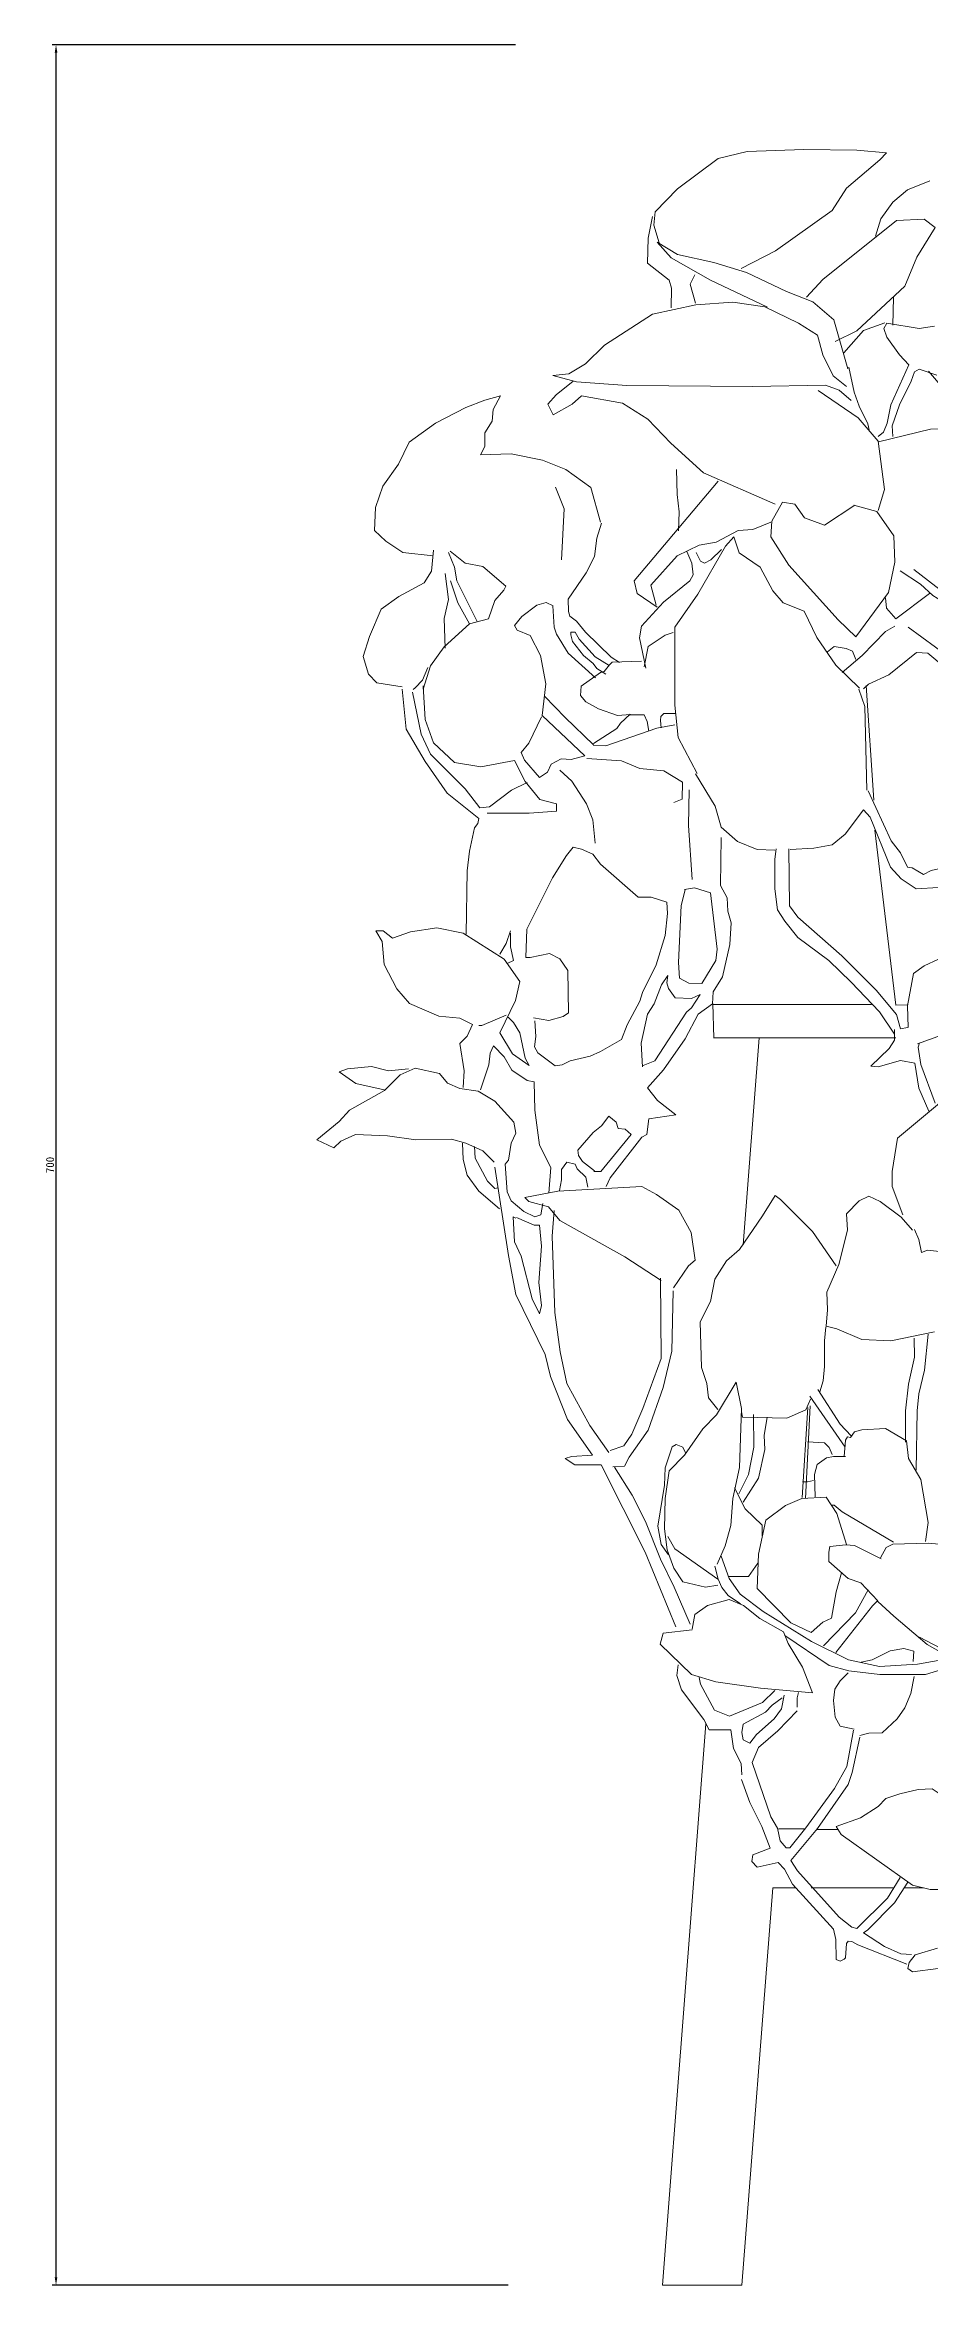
# Model space of a CAD drawing. Header units: millimetres. Extents: x -63086 to 83971, y -129912 to 13382.
# Drawn here: x 48321 to 48597, y -40443 to -39743 of the extents above; entities that cross this region are included whole.
import ezdxf

# ---------------------------------------------------------------- set-up
doc = ezdxf.new("R2010")
doc.units = ezdxf.units.MM
doc.layers.get('0').update_dxf_attribs({"lineweight": 0})
doc.layers.add('観葉植物', color=92, linetype='Continuous', lineweight=9)
doc.styles.get("Standard").update_dxf_attribs({"font": 'MS Mincho.ttf'})
doc.dimstyles.new('ISO-25', dxfattribs={"dimtxt": 2.5, "dimasz": 2.5, "dimexe": 1.25, "dimexo": 0.625, "dimtad": 1, "dimtxsty": 'Standard', "dimcen": 2.5, "dimadec": 0, "dimazin": 0, "dimtfac": 1, "dimtmove": 0, "dimatfit": 3, "dimfxl": 1, "dimarcsym": 0})

# ---------------------------------------------------------------- blocks, each defined once
blk = doc.blocks.new('*D1044')
at = {"layer": 'Defpoints', "color": 0, "ltscale": 10, "transparency": 16777216}
for p in [(48324.22, -39742.64), (48468.47, -39742.64), (48466.1, -40442.64)]:
    blk.add_point(p, dxfattribs=at)
at = {"layer": '観葉植物', "color": 0, "lineweight": -2, "ltscale": 10, "transparency": 16777216}
for p, q in [((48467.84, -39742.64), (48322.97, -39742.64)), ((48324.22, -40440.14), (48324.22, -39745.14)), ((48465.48, -40442.64), (48322.97, -40442.64))]:
    blk.add_line(p, q, dxfattribs=at)
at = {"layer": '観葉植物', "color": 0, "ltscale": 10, "transparency": 16777216}
for points in [[(48323.8, -39745.14), (48324.64, -39745.14), (48324.22, -39742.64)], [(48323.8, -40440.14), (48324.64, -40440.14), (48324.22, -40442.64)]]:
    blk.add_solid(points, dxfattribs=at)
at = {"layer": '観葉植物', "color": 0, "ltscale": 10, "transparency": 16777216, "insert": (48322.35, -40092.64), "char_height": 2.5, "attachment_point": 5, "rotation": 90}
blk.add_mtext('700', dxfattribs=at)
blk = doc.blocks.new('ポトス2（CAD素材.com）')
at = {"color": 0, "linetype": 'ByBlock', "lineweight": -2}
blk.add_line((-225.79, 389.74), (-230.81, 325.09), dxfattribs=at)
for points in [[(-231.4, 630.13), (-220.72, 635.68), (-203.06, 648.2), (-198.54, 655.19), (-188.07, 664.02), (-186.01, 666.28), (-195.25, 667.1), (-211.89, 667.3), (-229.55, 666.69), (-238.59, 664.43), (-251.32, 654.98), (-258.3, 647.79), (-258.71, 643.69), (-257.07, 638.14)], [(-189.44, 640.21), (-187.76, 645.59), (-184.06, 650.81), (-179.51, 654.68), (-172.44, 657.54)], [(-259.12, 646.36), (-260.56, 639.58), (-260.77, 631.78), (-253.99, 626.44), (-253.17, 623.97), (-253.37, 617.81)], [(-202.03, 607.34), (-195.25, 610.62), (-180.26, 624.59), (-176.57, 633.62), (-170.82, 642.87), (-174.31, 645.53), (-182.93, 645.12), (-205.93, 626.64), (-211.07, 621.1)], [(-198.13, 598.71), (-202.44, 614.11), (-209.01, 619.66), (-217.23, 622.94), (-229.76, 628.9), (-240.02, 631.98), (-251.32, 634.44), (-257.69, 638.35), (-253.37, 633.42), (-241.05, 626.44), (-223.18, 618.02)], [(-245.77, 619.25), (-247.42, 625.2), (-245.98, 628.08)], [(-197.09, 588.87), (-200.82, 592.08), (-205.05, 593.62), (-227.9, 593.24), (-267.18, 593.5), (-282.96, 594.65), (-290.28, 596.7), (-285.27, 597.22), (-280.14, 600.3), (-274.11, 606.2), (-259.15, 615.85), (-245.6, 618.73), (-234.1, 619.55), (-224.04, 618.11), (-213.56, 612.98), (-207.61, 609.28), (-205.96, 603.12), (-202.68, 596.55), (-198.57, 593.26)], [(-184.09, 612.38), (-183.88, 621)], [(-199.34, 603.75), (-193.24, 610.7), (-186.51, 613.11)], [(-184, 577.58), (-184.26, 580.92), (-181.95, 587.46), (-178.36, 594.91), (-177.33, 597.86), (-175.79, 598.63), (-170.27, 596.83)], [(-171.04, 612.11), (-175.79, 611.34), (-185.93, 613.01), (-186.83, 611.34), (-185.93, 608.64), (-181.95, 603.12), (-179, 600.04), (-184.64, 587.46), (-185.8, 581.82), (-186.95, 578.99), (-188.62, 577.58)], [(-197.77, 599.23), (-196.09, 591.49), (-194.57, 587.11), (-191.88, 581.56), (-191.38, 579.2)], [(-166.81, 580.38), (-166.81, 587.79), (-167.98, 592.33), (-172.86, 598.05)], [(-275.43, 550.88), (-278.38, 561.72), (-286.27, 567.3), (-293.5, 570.26), (-303.36, 572.23), (-312.89, 571.91), (-311.57, 574.53), (-311.57, 578.81), (-309.27, 582.42), (-308.94, 586.03), (-306.64, 590.31), (-311.57, 588.99), (-317.49, 586.69), (-327.01, 581.76), (-335.23, 575.85), (-338.52, 568.95), (-343.44, 562.05), (-345.74, 555.48), (-346.07, 548.25), (-342.46, 544.96), (-337.2, 541.35), (-327.67, 540.36)], [(-220.87, 556.46), (-243.21, 566.31), (-253.4, 575.51), (-260.63, 583.07), (-268.52, 588), (-281.33, 590.3), (-284.29, 587.67), (-290.2, 584.39), (-291.85, 587.67), (-289.22, 590.63), (-283.96, 594.9)], [(-188.67, 554.48), (-186.7, 561.06), (-188.67, 576.17), (-194.91, 583.4), (-207.4, 591.94)], [(-188.5, 575.91), (-172.32, 579.89), (-165.01, 580.15), (-156.66, 574.88), (-146.65, 562.82), (-146.01, 557.81), (-147.04, 554.09)], [(-251.04, 548.16), (-250.83, 554.12), (-251.45, 559.45), (-251.66, 567.26)], [(-287.61, 539.05), (-286.77, 555.04), (-289.46, 561.77)], [(-257.67, 524.25), (-263.92, 528.53), (-264.9, 532.47), (-238.61, 563.69)], [(-196.23, 556.13), (-189, 554.16), (-183.74, 546.6), (-183.41, 538.38), (-185.38, 528.86), (-195.57, 515.05), (-201.16, 520.31), (-216.6, 537.4), (-222.19, 546.27), (-221.86, 551.2), (-218.57, 557.11), (-214.63, 556.46), (-211.67, 552.18), (-205.43, 549.88), (-195.9, 556.13)], [(-275.13, 550.51), (-276.54, 545.89), (-277.31, 540.12), (-279.88, 534.98), (-285.52, 526.77), (-285.4, 522.92), (-285.01, 521.5), (-282.96, 519.96), (-280.13, 516.5), (-272.05, 508.67), (-269.48, 507)], [(-258, 524.91), (-259.64, 531.16), (-251.43, 540.36), (-244.53, 543.64), (-239.27, 544.63), (-232.37, 548.24), (-227.77, 548.57), (-222.19, 550.87)], [(-194.48, 498.99), (-201.87, 506.18), (-207.83, 514.81), (-211.73, 523.02), (-218.3, 525.69), (-221.59, 529.39), (-225.49, 536.78), (-232.06, 541.3), (-233.71, 546.23), (-236.38, 543.35), (-245, 528.36), (-252.19, 518.09), (-252.19, 493.66), (-251.16, 483.59), (-245.21, 472.3)], [(-337.42, 499.36), (-345.31, 500.68), (-347.93, 503.31), (-349.58, 508.89), (-347.61, 515.14), (-343.99, 523.68), (-338.41, 527.62), (-330.52, 531.89), (-328.22, 535.51), (-327.56, 542.08)], [(-322.96, 541.42), (-320.99, 536.82), (-320.33, 532.55), (-313.93, 519.78)], [(-322.41, 541.75), (-317.68, 538.06), (-312.14, 537.03), (-304.95, 530.87), (-305.57, 529.64), (-308.44, 526.35), (-310.45, 520.6), (-316.39, 519.08)], [(-261.29, 505.2), (-263.26, 514.73), (-262.6, 518.34), (-255.7, 525.9), (-247.49, 532.47), (-246.5, 534.44), (-246.83, 538.06), (-248.47, 541.67)], [(-237.63, 542.33), (-240.91, 539.04), (-242.89, 538.06), (-244.2, 538.71), (-245.51, 541.34)], [(-322.3, 532.55), (-320, 525.65), (-316.39, 519.08), (-324.28, 511.85), (-328.55, 505.94), (-330.85, 498.71)], [(-323.95, 534.85), (-322.96, 526.64), (-324.28, 520.72), (-323.95, 511.52)], [(-181.81, 535.63), (-175.39, 531.52), (-171.54, 527.93), (-163.46, 522.92), (-152.55, 513.17)], [(-130.09, 534.48), (-135.73, 530.11), (-148.83, 516.51), (-150.24, 515.61), (-151.91, 516.25), (-177.45, 536.02)], [(-290.16, 524.71), (-292.42, 525.73), (-295.3, 524.91), (-300.02, 521.42), (-302.28, 518.55), (-301.46, 517.11), (-297.35, 515.46), (-294.15, 509.22), (-292.5, 500.34), (-293.66, 490.41), (-280.31, 477.88), (-284.62, 476.65), (-287.7, 476.86), (-290.78, 475.21), (-292.01, 472.75), (-294.48, 471.11), (-299.2, 476.44), (-300.23, 478.91), (-297.76, 481.78), (-293.86, 490)], [(-172.57, 528.53), (-183.08, 520.64), (-186.04, 523.93), (-186.37, 527.21)], [(-290.27, 524.71), (-289.89, 518.04), (-289.12, 515.86), (-285.52, 509.95), (-276.92, 502.25)], [(-199.84, 503.88), (-193.6, 509.14), (-186.37, 516.7), (-183.41, 518.34)], [(-152.42, 512.91), (-152.68, 509.58), (-159.22, 505.08), (-160.51, 504.7), (-164.23, 506.24), (-166.41, 508.68), (-179.25, 518.05)], [(-272.69, 506.1), (-277.05, 508.8), (-282.06, 514.32), (-283.34, 516.5), (-284.63, 516.5), (-284.63, 515.6), (-284.11, 513.55), (-280.77, 509.18), (-277.69, 506.74), (-276.54, 505.08), (-273.71, 503.41)], [(-261.72, 505.65), (-260.49, 512.01), (-255.15, 515.51), (-252.68, 516.33)], [(-204.42, 510.37), (-202.37, 512.01), (-198.67, 511.4), (-196.62, 510.58), (-195.59, 507.91)], [(-329.39, 505.4), (-331.03, 501.5), (-333.29, 499.04), (-333.91, 498.62)], [(-262.61, 507.41), (-271.75, 507.09), (-272.64, 506.29), (-274.24, 504.21), (-275.44, 503.88), (-281.46, 499.63), (-281.62, 496.66), (-280.02, 494.74), (-276, 492.57), (-270.07, 490.49), (-266.06, 490.73)], [(-165.51, 475.82), (-163.33, 486.21), (-162.94, 501.36), (-173.08, 509.96), (-176.68, 510.09), (-185.28, 503.16), (-191.7, 500.21), (-193.24, 498.79)], [(-317.38, 422.15), (-317.05, 441.86), (-316.39, 448.1), (-314.75, 455.33), (-313.76, 456.65), (-313.43, 458.29), (-323.29, 466.18), (-330.19, 476.03), (-336.11, 486.22), (-337.42, 498.71)], [(-334.13, 497.72), (-331.5, 484.58), (-328.55, 478.33), (-317.7, 467.49), (-313.1, 461.58), (-310.15, 461.9), (-303.25, 467.16), (-298.32, 469.46)], [(-310.8, 459.93), (-297.66, 459.93), (-289.12, 460.59), (-289.12, 462.89), (-294.37, 464.2), (-298.97, 469.79), (-302.26, 476.36), (-312.78, 474.39), (-320.99, 475.71), (-327.56, 481.95), (-330.19, 489.18), (-330.85, 499.69)], [(-194.65, 498.67), (-192.85, 493.27), (-192.21, 467.09)], [(-189.95, 463.98), (-192.37, 499.79)], [(-292.88, 496.51), (-286.49, 489.83), (-277.62, 481.29)], [(-266.17, 490.91), (-269.12, 488.09), (-270.28, 486.42), (-277.6, 481.67)], [(-260.27, 485.52), (-260.78, 488.6), (-261.81, 490.66), (-266.81, 490.66)], [(-252.05, 491.04), (-255.65, 491.04), (-256.55, 490.14), (-256.67, 488.86), (-256.42, 486.55)], [(-252.18, 487.49), (-257.83, 486.47), (-273.75, 480.95), (-277.6, 481.08)], [(-279.65, 476.97), (-268.87, 476.33), (-263.09, 473.89), (-255.65, 473.12), (-249.74, 469.65), (-249.87, 464.26), (-252.44, 463.23)], [(-288.12, 473.37), (-284.4, 469.91), (-279.78, 462.85), (-277.85, 457.84), (-277.08, 450.53)], [(-245.75, 472.22), (-239.59, 462.15), (-237.74, 455.58), (-232.61, 451.06), (-226.45, 448.6), (-220.9, 448.39)], [(-191.74, 466.88), (-184.55, 451.27), (-181.68, 447.57), (-179.42, 443.06), (-177.98, 442.85), (-174.49, 440.8), (-172.02, 442.03), (-167.5, 443.06), (-167.71, 451.48), (-165.45, 475.5)], [(-247.69, 467.21), (-247.95, 456.05), (-246.79, 439.23)], [(-166.68, 439.36), (-169.76, 436.69), (-176.75, 436.28), (-181.47, 439.36), (-184.76, 443.06), (-191.12, 458.66), (-193.18, 460.92), (-198.93, 453.32), (-203.03, 450.04), (-208.78, 449.01), (-216.18, 448.6)], [(-295.92, 395.03), (-295.6, 390.13), (-296, 386.93), (-295.04, 385), (-289.59, 380.99), (-287.34, 381.31), (-284.85, 382.59), (-278.6, 384.04), (-275.39, 385.48), (-268.81, 389.17), (-267.04, 393.82), (-263.11, 401.2), (-262.31, 403.85), (-258.06, 412.52), (-255.25, 421.74), (-254.45, 428.56), (-254.69, 432.17), (-259.57, 433.71), (-263.68, 433.71), (-275.38, 444), (-277.84, 447.08), (-281.33, 448.73), (-284, 449.34), (-286.05, 446.67), (-290.37, 439.69), (-298.38, 423.67), (-298.79, 414.84), (-297.35, 414.84), (-291.36, 416.09), (-288.11, 414.43), (-285.64, 410.73), (-285.44, 397.59), (-287.08, 396.36), (-291.6, 395.13), (-296.32, 395.95)], [(-273.63, 343.29), (-272.39, 345.96), (-262.54, 358.7), (-260.89, 359.52), (-260.28, 364.45), (-251.86, 365.68), (-257.61, 370.2), (-260.69, 374.1), (-255.76, 379.75), (-248.99, 389.38), (-244.87, 397.1), (-240.36, 400.39), (-240.15, 404.08), (-237.28, 408.81), (-235.02, 418.87), (-234.61, 425.65), (-235.63, 429.34), (-235.84, 433.45), (-237.89, 437.35), (-237.69, 452.34)], [(-183.52, 390.89), (-188.25, 397.87), (-197.08, 407.12), (-204.06, 413.89), (-213.71, 421.08), (-217.82, 426.22), (-220.08, 429.71), (-220.9, 436.28), (-220.9, 445.52), (-220.49, 448.81)], [(-216.59, 448.81), (-216.38, 430.94), (-213.71, 427.45), (-199.95, 415.33), (-189.27, 404.65), (-182.91, 397.05), (-181.68, 392.53), (-179.42, 392.95)], [(-179.58, 400.08), (-183.11, 399.91), (-189.68, 454.61)], [(-249.13, 436.07), (-246.05, 436.59), (-241.04, 435.05), (-238.99, 417.46), (-239.37, 413.87), (-243.74, 406.68), (-247.85, 406.81), (-250.67, 408.35), (-251.05, 413.23), (-250.16, 431.07), (-249, 435.95)], [(-318.36, 374.17), (-318.03, 379.43), (-319.35, 387.97), (-317.05, 390.27), (-315.4, 393.89), (-319.35, 395.86), (-325.92, 396.52), (-335.12, 400.46), (-339.06, 405.06), (-343.01, 412.62), (-343.66, 419.85), (-345.63, 423.13), (-343.33, 423.13), (-340.38, 420.83), (-334.79, 422.8), (-326.58, 424.12), (-318.36, 422.47), (-305.55, 414.26), (-300.62, 407.36), (-301.93, 401.44), (-306.86, 391.26), (-302.92, 384.69), (-297.66, 381.07), (-298.97, 383.37), (-300.62, 391.26), (-302.59, 394.54), (-304.23, 396.19)], [(-303.58, 423.13), (-304.89, 419.19), (-306.86, 415.9)], [(-303.58, 422.47), (-303.58, 418.2), (-302.59, 413.93), (-304.56, 412.95)], [(-179.21, 392.95), (-179.42, 399.72), (-177.57, 409.79), (-174.28, 412.25), (-169.76, 414.3), (-165.45, 412.66), (-163.19, 409.58), (-162.78, 408.14), (-159.29, 405.47), (-158.47, 400.95), (-159.08, 396.64), (-165.45, 394.59), (-166.27, 391.51), (-176.34, 387.81)], [(-262.33, 380.67), (-262.74, 388.06), (-260.69, 397.1), (-258.63, 400.39), (-256.37, 406.34), (-254.32, 409.22), (-254.73, 406.96), (-254.12, 405.11), (-252.06, 402.23), (-246.93, 402.03), (-244.26, 403.26), (-246.93, 399.15), (-248.57, 397.72), (-258.43, 382.52), (-262.12, 381.08)], [(-240.29, 400.41), (-240.02, 389.64)], [(-240.16, 400.18), (-190.68, 400.18)], [(-313.43, 393.56), (-312.45, 393.56), (-304.89, 396.84)], [(-183.52, 392.33), (-183.52, 389.04), (-185.17, 386.37), (-190.92, 380.83), (-188.66, 380.62), (-181.68, 382.68), (-177.16, 381.86), (-175.92, 374.05), (-172.84, 366.86)], [(-291.59, 341.24), (-290.97, 349.25), (-294.46, 356.24), (-295.9, 367.12), (-296.11, 375.95), (-298.37, 376.36), (-303.09, 379.65), (-305.55, 383.75), (-308.84, 387.25), (-309.87, 384.99), (-310.28, 381.29), (-312.95, 373.49)], [(-240, 389.74), (-183.11, 389.74)], [(-170.79, 369.33), (-175.31, 381.45), (-176.13, 386.78), (-175.72, 388.22)], [(-293.46, 337.96), (-294.08, 334.46), (-295.93, 333.85), (-299.42, 335.49), (-303.32, 338.78), (-304.55, 341.65), (-305.17, 350.28), (-304.14, 351.51), (-303.32, 356.85), (-301.88, 359.93), (-302.5, 363.42), (-308.46, 369.99), (-313.59, 373.07), (-319.34, 373.89), (-323.24, 375.54), (-325.71, 378.62), (-333.31, 380.26), (-338.03, 378.21), (-342.96, 373.28), (-353.84, 367.12), (-357.13, 363.63), (-364.11, 357.88), (-358.77, 355.41), (-356.51, 357.46), (-351.99, 359.52), (-341.93, 359.11), (-333.1, 357.88), (-322.01, 358.08), (-317.49, 356.85), (-312.15, 354.38), (-308.66, 350.89)], [(-343.01, 373.51), (-351.88, 375.49), (-357.13, 379.1), (-354.51, 380.09), (-346.95, 380.74), (-341.69, 379.43), (-335.45, 380.09)], [(-277.32, 348.22), (-281.02, 351.1), (-282.25, 352.95), (-282.46, 354.59), (-277.73, 360.13), (-275.06, 362.19), (-272.8, 365.27), (-270.55, 363.42), (-269.93, 361.37), (-267.67, 361.16), (-265.82, 359.52), (-275.27, 348.02), (-277.53, 348.02)], [(-180.93, 334.44), (-184.21, 343.32), (-184.21, 347.92), (-182.57, 358.43), (-169.43, 369.27), (-163.84, 370.92), (-156.94, 369.27), (-148.07, 365.99), (-143.8, 365.33), (-137.88, 362.37), (-129.01, 362.37), (-133.94, 356.46), (-138.87, 352.84), (-142.48, 347.59), (-148.53, 340.6), (-154.64, 336.09), (-160.23, 330.17), (-164.5, 326.56)], [(-307.02, 336.31), (-313.38, 341.86), (-317.08, 346.79), (-318.31, 351.71), (-318.52, 356.85)], [(-314.82, 355.82), (-314.62, 352.13), (-310.71, 344.94), (-308.46, 342.68), (-307.43, 342.88)], [(-288.21, 342.06), (-287.59, 345.35), (-287.59, 348.63), (-285.95, 350.89), (-283.28, 350.28), (-282.66, 348.84), (-279.99, 346.17), (-279.38, 343.09)], [(-251.91, 205.73), (-261.43, 229.06), (-275.23, 256.33), (-283.45, 256.33), (-286.41, 258.3), (-284.44, 258.96), (-277.86, 259.29), (-285.75, 270.46), (-291.01, 283.93), (-292.65, 290.83), (-301.85, 309.56), (-304.15, 321.72), (-308.42, 349.32)], [(-256.5, 313.93), (-267.79, 321.32), (-288.12, 332.62), (-291.62, 336.93), (-297.78, 338.57), (-299.01, 339.8), (-288.74, 341.86), (-262.45, 343.29), (-257.94, 340.83), (-250.95, 335.9), (-247.05, 328.92), (-245.82, 320.29), (-247.87, 318.45), (-252.6, 311.67)], [(-238.74, 273.64), (-241.69, 277.23), (-242.21, 281.73), (-243.88, 286.73), (-244.26, 300.98), (-241.05, 307.4), (-239.64, 314.33), (-236.05, 320.1), (-231.94, 323.57), (-224.74, 334.12), (-220.84, 340.49), (-219.19, 339.25), (-209.13, 329.19), (-201.74, 318.51)], [(-177.94, 329.6), (-181.43, 333.71), (-188, 338.64), (-191.5, 340.28), (-194.58, 338.84), (-198.48, 334.74), (-198.27, 329.6), (-200.94, 318.92), (-204.64, 310.3), (-204.43, 304.75), (-204.84, 299.62), (-201.56, 298.8), (-193.75, 295.51), (-184.72, 295.1), (-171.05, 297.83)], [(-166.65, 322.62), (-173.22, 323.44), (-175.07, 322.62), (-175.89, 326.73), (-177.33, 329.81)], [(-301.68, 333.64), (-296.13, 331.18), (-294.49, 331.18), (-293.87, 324.61), (-294.7, 313.31), (-293.87, 306.12), (-294.49, 303.45), (-296.75, 308.18), (-300.24, 321.53), (-302.29, 326.04), (-302.71, 333.85), (-301.88, 333.44)], [(-272.83, 260.19), (-278.79, 268.61), (-285.98, 281.76), (-288.03, 291.61), (-289.67, 303.94), (-290.49, 327.76), (-289.88, 335.77)], [(-256.61, 314.61), (-256.4, 289.56), (-262.15, 273.95), (-265.64, 265.94), (-268.11, 262.25), (-272.42, 260.81)], [(-271.6, 255.67), (-267.9, 255.88), (-266.47, 258.75), (-260.51, 267.17), (-255.79, 280.52), (-253.12, 291.82), (-252.71, 310.71)], [(-206.87, 279.08), (-205.85, 282.57), (-205.43, 287.09), (-205.43, 295.1), (-205.02, 299.41)], [(-177.36, 295.91), (-177.23, 290), (-179.15, 281.53), (-180.05, 273.19), (-180.05, 263.43)], [(-176.71, 254.7), (-176.46, 273.19), (-175.94, 278.45), (-174.15, 285.89), (-172.99, 297.19)], [(-238.74, 218.71), (-242.64, 218.09), (-249.63, 219.73), (-252.5, 224.05), (-254.55, 229.8), (-255.38, 236.37), (-255.17, 245.82), (-253.94, 254.44), (-249.21, 259.37), (-243.46, 267.59), (-239.15, 271.9), (-233.02, 282.14), (-231.35, 273.95), (-231.96, 255.47), (-234.02, 245.82), (-234.63, 237.4), (-236.48, 231.03), (-238.95, 225.28)], [(-209.73, 276.85), (-211.27, 273.51), (-217.18, 270.94), (-231.04, 271.2), (-231.3, 272.87)], [(-210.63, 274.19), (-212.42, 246.08)], [(-211.31, 245.85), (-209.93, 274.8)], [(-198.96, 261.81), (-209.97, 277.77)], [(-197.11, 265.42), (-200.56, 269.03), (-207.5, 279.83)], [(-227.57, 272.01), (-227.44, 261.87), (-229.11, 253.27), (-232.19, 247.24)], [(-230.78, 244.67), (-226.03, 252.12), (-224.1, 261.1), (-224.23, 265.47), (-223.33, 271.24)], [(-199.29, 258.88), (-198.88, 264.01), (-198.26, 265.04), (-197.24, 264.84), (-196, 266.68), (-193.74, 267.3), (-186.35, 267.71), (-179.78, 263.81), (-179.16, 258.26), (-175.26, 251.69), (-173, 238.34), (-173.82, 232.39)], [(-248.77, 259.9), (-249.66, 261.82), (-251.72, 262.72), (-253, 261.95), (-255.18, 255.41), (-255.44, 250.01), (-257.49, 237.18), (-256.47, 231.4), (-254.16, 228.19)], [(-210.75, 263.54), (-205.36, 263.16), (-203.95, 261.74), (-203.05, 259.56)], [(-247.41, 206.55), (-252.34, 218.05), (-256.65, 226.88), (-261.37, 238.59), (-265.48, 246.8), (-271.02, 255.63)], [(-208.33, 246.35), (-208.53, 253.33), (-207.71, 256.42), (-204.83, 258.47), (-202.58, 258.88), (-198.88, 258.88)], [(-233.53, 249.14), (-230.25, 242.57), (-224.91, 237.43), (-224.91, 234.15)], [(-200.13, 222.61), (-201.77, 216.65), (-203.21, 208.44), (-205.88, 207.21), (-209.58, 203.92), (-215.95, 207), (-226.42, 217.68), (-226.01, 228.36), (-223.75, 239.04), (-217.59, 243.56), (-212.45, 245.82), (-204.86, 246.23), (-201.57, 241.09), (-198.49, 231.44)], [(-212.29, 250.96), (-210.75, 250.96), (-208.83, 251.47)], [(-183.89, 232.18), (-199.91, 241.63), (-202.37, 243.68), (-202.99, 243.68)], [(-238.75, 220.62), (-252.23, 230.12), (-254.41, 233.97)], [(-187.67, 227), (-196.01, 231.1), (-198.71, 231.36), (-203.71, 230.85), (-204.1, 229.05), (-204.1, 226.1), (-198.06, 220.83), (-194.08, 219.42), (-188.69, 213.78)], [(-187.92, 227.25), (-186.13, 230.46), (-184.07, 231.49), (-173.03, 231.87), (-167.13, 231.36), (-165.08, 228.79), (-163.66, 224.94), (-164.69, 218.78), (-167.9, 209.67), (-169.06, 205.05), (-169.18, 199.01), (-175.73, 202.48)], [(-231.69, 212.88), (-235.54, 215.44), (-237.47, 218.01), (-238.62, 220.58), (-239.65, 224.69)], [(-237.71, 227.79), (-235.24, 220.81), (-231.75, 215.88), (-224.56, 210.54), (-209.43, 201.17), (-197.88, 195.39), (-188.21, 193.29), (-176.33, 194.01), (-169.93, 195.14)], [(-235.38, 221.38), (-229.12, 221.38), (-226.24, 225.63)], [(-191.77, 217.24), (-195.75, 210.05), (-205.77, 199.78)], [(-135.04, 219.81), (-143.9, 209.92), (-153.78, 201.32), (-160.2, 197.6), (-162.64, 195.29), (-166.87, 196.58), (-173.29, 200.17), (-183.69, 209.03), (-188.69, 213.65)], [(-246.74, 204.99), (-245.92, 209.51), (-242.02, 212.39), (-235.24, 214.23), (-230.72, 212.39), (-225.59, 208.28), (-218.2, 204.17), (-216.76, 200.48), (-212.24, 193.08), (-209.16, 185.07), (-225.38, 186.51), (-239.35, 188.56), (-246.95, 190.82), (-256.8, 200.27), (-255.78, 203.76), (-246.74, 204.79)], [(-201.91, 197.73), (-190.36, 212.23), (-188.82, 213.78)], [(-143.51, 207.23), (-150.32, 199.78), (-157.5, 194.01), (-162.51, 191.31), (-165.98, 191.18), (-167, 191.44), (-168.03, 192.6), (-173.8, 190.8), (-188.13, 190.77), (-197.81, 191.95), (-203.97, 193.62), (-217.83, 202.99)], [(-193.96, 194.65), (-190.49, 195.42), (-184.84, 198.24), (-180.61, 198.89), (-177.53, 198.12), (-177.66, 194.91)], [(-231.2, 159.5), (-231.4, 162.99), (-233.87, 167.72), (-234.69, 173.47), (-241.47, 173.47), (-243.11, 176.75), (-250.09, 185.99), (-251.53, 190.51), (-251.12, 193.8)], [(-244.55, 189.9), (-244.14, 187.84), (-239.82, 179.63), (-235.1, 177.78), (-224.83, 182.09), (-220.93, 185.79)], [(-196.14, 173.73), (-200.5, 174.63), (-202.04, 177.45), (-202.56, 182.71), (-202.17, 186.18), (-200.5, 188.87), (-198.06, 191.31)], [(-194.34, 171.8), (-191.52, 172.44), (-187.41, 172.57), (-182.66, 176.94), (-180.35, 180.4), (-178.43, 184.9), (-177.4, 190.16)], [(-169.91, 98.94), (-177.92, 97.91), (-179.35, 98.94), (-178.94, 100.79), (-177.09, 103.25), (-170.11, 105.3)], [(-218.05, 184.35), (-218.88, 180.04), (-221.13, 176.96), (-226.68, 172.03), (-228.73, 169.36), (-230.79, 170.39), (-231.2, 172.65), (-230.79, 175.31), (-223.8, 179.01), (-221.75, 181.27), (-218.67, 183.53)], [(-213.95, 180.65), (-213.95, 183.53), (-213.54, 185.17)], [(-214.63, 124.16), (-221.6, 124.16), (-231.25, 0), (-256.08, 0), (-242.44, 175.43)], [(-196.38, 173.46), (-198.43, 162.04), (-202.28, 155.24), (-211.27, 142.92), (-216.28, 136.63), (-217.43, 136.63), (-219.23, 138.81), (-220.13, 142.79), (-222.18, 146.38), (-227.96, 163.32), (-226.03, 167.95), (-220, 173.21), (-213.97, 179.5)], [(-181.74, 127.43), (-185.73, 120.97), (-195.35, 111.47), (-196.89, 111.85), (-200.87, 114.94), (-213.84, 129.44), (-215.89, 132.65), (-207.55, 142.66), (-198.05, 156.39), (-196.77, 160.24), (-194.33, 171.28)], [(-179.63, 100.34), (-195.03, 106.38), (-196.83, 107.4), (-197.98, 107.53), (-198.5, 106.76), (-198.88, 102.27), (-199.27, 101.89), (-200.55, 101.24), (-201.71, 101.76), (-201.83, 108.05), (-202.6, 111.25), (-215.44, 125.25), (-217.88, 129.99), (-219.93, 132.05), (-226.48, 130.64), (-228.15, 132.43), (-227.76, 134.49), (-222.37, 136.54), (-224.94, 143.34), (-228.79, 150.79), (-231.36, 157.98)], [(-169.17, 137.27), (-166.6, 140.35), (-165.7, 143.94), (-165.7, 148.56), (-166.73, 151.77), (-171.74, 155.11), (-176.1, 154.85), (-181.88, 153.57), (-186.24, 152.03), (-188.68, 149.59), (-194.2, 146), (-201.77, 143.3), (-200.23, 140.86), (-177.9, 124.95), (-172.38, 123.66), (-168.66, 123.66), (-161.98, 124.82), (-161.21, 129.82), (-161.98, 132.26), (-163.14, 133.93), (-165.45, 135.99), (-169.3, 136.11), (-169.3, 136.76)], [(-211.73, 142.54), (-219.81, 142.54)], [(-201.13, 142.37), (-207.7, 142.37)], [(-221.6, 124.16), (-214.46, 124.16)], [(-209.56, 124.16), (-183.63, 124.16)], [(-178.22, 103.3), (-181.55, 103.55), (-186.69, 105.86), (-193.23, 110.1), (-191.82, 111), (-183.48, 119.47), (-179.37, 125.89)], [(-180.5, 124.16), (-174.52, 124.16)]]:
    blk.add_lwpolyline(points, dxfattribs=at)

msp = doc.modelspace()

# ---------------------------------------------------------------- block references
at = {"layer": '観葉植物', "ltscale": 10}
msp.add_blockref('ポトス2（CAD素材.com）', (48769.7805, -40442.6422), dxfattribs=at)

# ---------------------------------------------------------------- dimensions: what is measured, and where the dimension line sits
dim = msp.add_linear_dim(base=(48324.2212, -39742.6422), p1=(48466.1018, -40442.6422), p2=(48468.4674, -39742.6422), angle=90, dimstyle='ISO-25', dxfattribs=at)
dim.commit()
dim.dimension.update_dxf_attribs({"geometry": '*D1044', "text_midpoint": (48322.3462, -40092.6422)})

doc.saveas('drawing.dxf')
